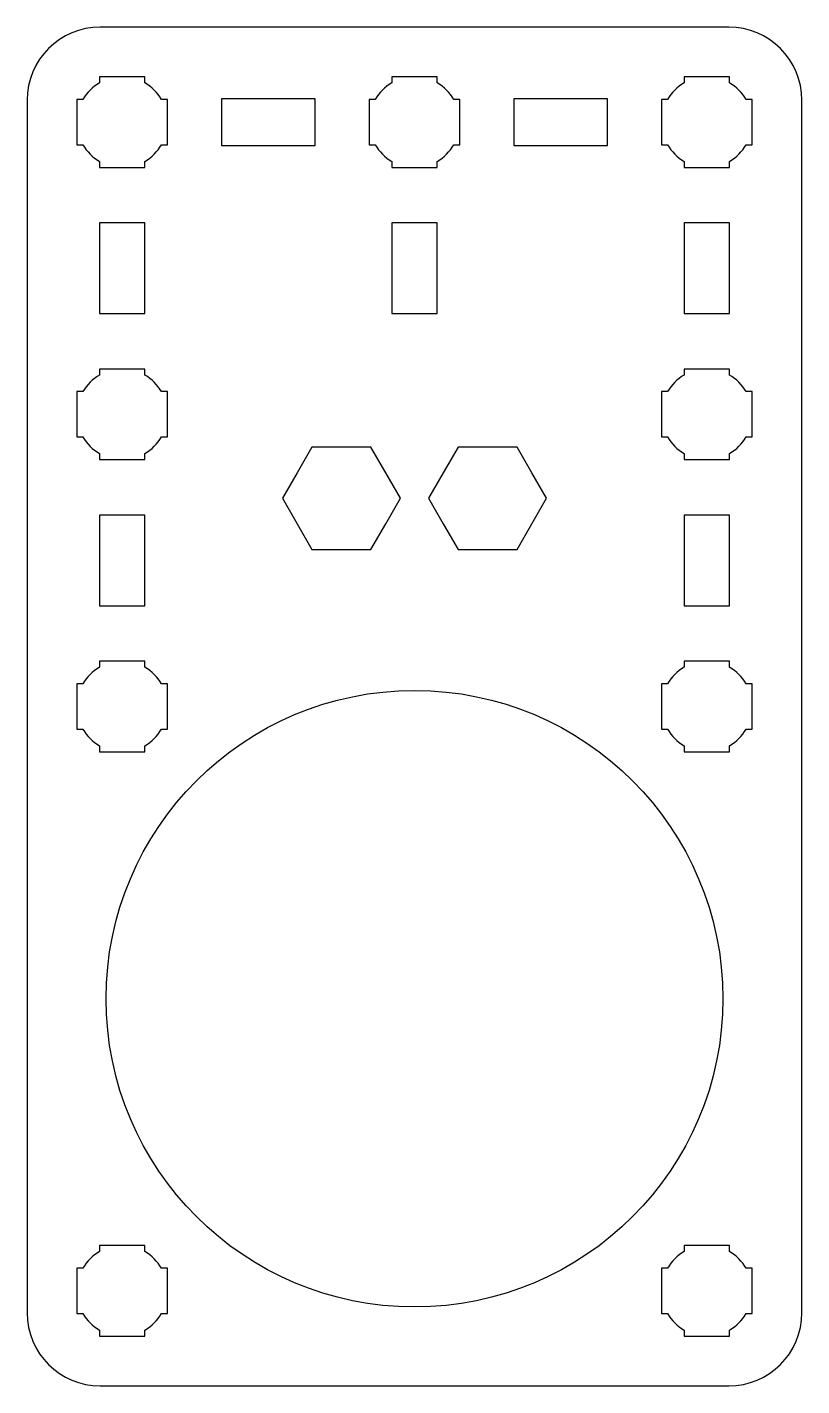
# Model space of a CAD drawing. Extents: x -132 to 82, y -195 to -102.
# Drawn here: x 28.5 to 81.5, y -195 to -102 of the extents above; entities that cross this region are included whole.
import ezdxf

# ---------------------------------------------------------------- set-up
doc = ezdxf.new("R2010")
doc.units = 0
doc.header["$MEASUREMENT"] = 0
doc.layers.add('LAYER_1', color=7, linetype='CONTINUOUS')

msp = doc.modelspace()

# ---------------------------------------------------------------- linework, layer by layer
at = {"layer": 'LAYER_1'}
msp.add_ellipse((55, -168.5), major_axis=(0, 21.1), ratio=1, dxfattribs=at)
for points, knots in [([(76.5008, -102), (79.2714, -102.0008), (81.5002, -104.2315), (81.5002, -107.001), (81.5002, -107.001), (81.5002, -134.6669), (81.5002, -162.3331), (81.5002, -189.999), (81.5002, -189.999), (81.5002, -192.769), (79.2693, -195), (76.4993, -195), (76.4993, -195), (76.4993, -195), (33.5007, -195), (33.5007, -195), (33.5007, -195), (30.7294, -195), (28.4998, -192.769), (28.4998, -189.999), (28.4998, -189.999), (28.4998, -162.3331), (28.4998, -134.6669), (28.4998, -107.001), (28.4998, -107.001), (28.4998, -104.231), (30.7307, -102), (33.5007, -102), (33.5007, -102), (33.5007, -102), (76.5008, -102), (76.5008, -102)], [0, 0, 0, 0, 0.125, 0.125, 0.125, 0.125, 0.25, 0.25, 0.25, 0.25, 0.375, 0.375, 0.375, 0.375, 0.5, 0.5, 0.5, 0.5, 0.625, 0.625, 0.625, 0.625, 0.75, 0.75, 0.75, 0.75, 0.875, 0.875, 0.875, 0.875, 1, 1, 1, 1]), ([(36.5507, -111.5994), (36.5507, -111.5994), (35.016, -111.5994), (35.016, -111.5994), (35.016, -111.5994), (35.016, -111.5994), (35, -111.5997), (35, -111.5997), (35, -111.5997), (35, -111.5997), (34.984, -111.5994), (34.984, -111.5994), (34.984, -111.5994), (34.984, -111.5994), (33.4507, -111.5994), (33.4507, -111.5994), (33.4507, -111.5994), (33.4507, -111.5994), (33.4507, -111.1852), (33.4507, -111.1852), (33.4507, -111.1852), (32.9799, -110.9129), (32.5874, -110.5202), (32.315, -110.0496), (32.315, -110.0496), (32.315, -110.0496), (31.9008, -110.0496), (31.9008, -110.0496), (31.9008, -110.0496), (31.9008, -110.0496), (31.9008, -108.5611), (31.9008, -108.5611), (31.9008, -108.5611), (31.9008, -108.5611), (31.9001, -108.4997), (31.9001, -108.4997), (31.9001, -108.4997), (31.9001, -108.4997), (31.9008, -108.4383), (31.9008, -108.4383), (31.9008, -108.4383), (31.9008, -108.4383), (31.9008, -106.9496), (31.9008, -106.9496), (31.9008, -106.9496), (31.9008, -106.9496), (32.3148, -106.9496), (32.3148, -106.9496), (32.3148, -106.9496), (32.5872, -106.4787), (32.9798, -106.0862), (33.4507, -105.814), (33.4507, -105.814), (33.4507, -105.814), (33.4507, -105.3997), (33.4507, -105.3997), (33.4507, -105.3997), (33.4507, -105.3997), (36.5507, -105.3997), (36.5507, -105.3997), (36.5507, -105.3997), (36.5507, -105.3997), (36.5507, -105.8149), (36.5507, -105.8149), (36.5507, -105.8149), (37.0208, -106.0871), (37.4129, -106.4794), (37.6851, -106.9496), (37.6851, -106.9496), (37.6851, -106.9496), (38.1005, -106.9496), (38.1005, -106.9496), (38.1005, -106.9496), (38.1005, -106.9496), (38.1005, -110.0496), (38.1005, -110.0496), (38.1005, -110.0496), (38.1005, -110.0496), (37.6848, -110.0496), (37.6848, -110.0496), (37.6848, -110.0496), (37.4127, -110.5197), (37.0207, -110.912), (36.5507, -111.1842), (36.5507, -111.1842), (36.5507, -111.1842), (36.5507, -111.5994), (36.5507, -111.5994)], [0, 0, 0, 0, 0.0454545, 0.0454545, 0.0454545, 0.0454545, 0.0909091, 0.0909091, 0.0909091, 0.0909091, 0.1363636, 0.1363636, 0.1363636, 0.1363636, 0.1818182, 0.1818182, 0.1818182, 0.1818182, 0.2272727, 0.2272727, 0.2272727, 0.2272727, 0.2727273, 0.2727273, 0.2727273, 0.2727273, 0.3181818, 0.3181818, 0.3181818, 0.3181818, 0.3636364, 0.3636364, 0.3636364, 0.3636364, 0.4090909, 0.4090909, 0.4090909, 0.4090909, 0.4545455, 0.4545455, 0.4545455, 0.4545455, 0.5, 0.5, 0.5, 0.5, 0.5454545, 0.5454545, 0.5454545, 0.5454545, 0.5909091, 0.5909091, 0.5909091, 0.5909091, 0.6363636, 0.6363636, 0.6363636, 0.6363636, 0.6818182, 0.6818182, 0.6818182, 0.6818182, 0.7272727, 0.7272727, 0.7272727, 0.7272727, 0.7727273, 0.7727273, 0.7727273, 0.7727273, 0.8181818, 0.8181818, 0.8181818, 0.8181818, 0.8636364, 0.8636364, 0.8636364, 0.8636364, 0.9090909, 0.9090909, 0.9090909, 0.9090909, 0.9545455, 0.9545455, 0.9545455, 0.9545455, 1, 1, 1, 1]), ([(56.5507, -111.5994), (56.5507, -111.5994), (55.016, -111.5994), (55.016, -111.5994), (55.016, -111.5994), (55.016, -111.5994), (55, -111.5997), (55, -111.5997), (55, -111.5997), (55, -111.5997), (54.984, -111.5994), (54.984, -111.5994), (54.984, -111.5994), (54.984, -111.5994), (53.4507, -111.5994), (53.4507, -111.5994), (53.4507, -111.5994), (53.4507, -111.5994), (53.4507, -111.1852), (53.4507, -111.1852), (53.4507, -111.1852), (52.9799, -110.9129), (52.5874, -110.5202), (52.315, -110.0496), (52.315, -110.0496), (52.315, -110.0496), (51.9008, -110.0496), (51.9008, -110.0496), (51.9008, -110.0496), (51.9008, -110.0496), (51.9008, -108.5611), (51.9008, -108.5611), (51.9008, -108.5611), (51.9008, -108.5611), (51.9001, -108.4997), (51.9001, -108.4997), (51.9001, -108.4997), (51.9001, -108.4997), (51.9008, -108.4383), (51.9008, -108.4383), (51.9008, -108.4383), (51.9008, -108.4383), (51.9008, -106.9496), (51.9008, -106.9496), (51.9008, -106.9496), (51.9008, -106.9496), (52.3148, -106.9496), (52.3148, -106.9496), (52.3148, -106.9496), (52.5872, -106.4787), (52.9798, -106.0862), (53.4507, -105.814), (53.4507, -105.814), (53.4507, -105.814), (53.4507, -105.3997), (53.4507, -105.3997), (53.4507, -105.3997), (53.4507, -105.3997), (56.5507, -105.3997), (56.5507, -105.3997), (56.5507, -105.3997), (56.5507, -105.3997), (56.5507, -105.8149), (56.5507, -105.8149), (56.5507, -105.8149), (57.0208, -106.0871), (57.4129, -106.4794), (57.6851, -106.9496), (57.6851, -106.9496), (57.6851, -106.9496), (58.1005, -106.9496), (58.1005, -106.9496), (58.1005, -106.9496), (58.1005, -106.9496), (58.1005, -110.0496), (58.1005, -110.0496), (58.1005, -110.0496), (58.1005, -110.0496), (57.6848, -110.0496), (57.6848, -110.0496), (57.6848, -110.0496), (57.4127, -110.5197), (57.0207, -110.912), (56.5507, -111.1842), (56.5507, -111.1842), (56.5507, -111.1842), (56.5507, -111.5994), (56.5507, -111.5994)], [0, 0, 0, 0, 0.0454545, 0.0454545, 0.0454545, 0.0454545, 0.0909091, 0.0909091, 0.0909091, 0.0909091, 0.1363636, 0.1363636, 0.1363636, 0.1363636, 0.1818182, 0.1818182, 0.1818182, 0.1818182, 0.2272727, 0.2272727, 0.2272727, 0.2272727, 0.2727273, 0.2727273, 0.2727273, 0.2727273, 0.3181818, 0.3181818, 0.3181818, 0.3181818, 0.3636364, 0.3636364, 0.3636364, 0.3636364, 0.4090909, 0.4090909, 0.4090909, 0.4090909, 0.4545455, 0.4545455, 0.4545455, 0.4545455, 0.5, 0.5, 0.5, 0.5, 0.5454545, 0.5454545, 0.5454545, 0.5454545, 0.5909091, 0.5909091, 0.5909091, 0.5909091, 0.6363636, 0.6363636, 0.6363636, 0.6363636, 0.6818182, 0.6818182, 0.6818182, 0.6818182, 0.7272727, 0.7272727, 0.7272727, 0.7272727, 0.7727273, 0.7727273, 0.7727273, 0.7727273, 0.8181818, 0.8181818, 0.8181818, 0.8181818, 0.8636364, 0.8636364, 0.8636364, 0.8636364, 0.9090909, 0.9090909, 0.9090909, 0.9090909, 0.9545455, 0.9545455, 0.9545455, 0.9545455, 1, 1, 1, 1]), ([(76.5507, -111.5994), (76.5507, -111.5994), (75.016, -111.5994), (75.016, -111.5994), (75.016, -111.5994), (75.016, -111.5994), (75, -111.5997), (75, -111.5997), (75, -111.5997), (75, -111.5997), (74.984, -111.5994), (74.984, -111.5994), (74.984, -111.5994), (74.984, -111.5994), (73.4507, -111.5994), (73.4507, -111.5994), (73.4507, -111.5994), (73.4507, -111.5994), (73.4507, -111.1852), (73.4507, -111.1852), (73.4507, -111.1852), (72.9799, -110.9129), (72.5874, -110.5202), (72.315, -110.0496), (72.315, -110.0496), (72.315, -110.0496), (71.9008, -110.0496), (71.9008, -110.0496), (71.9008, -110.0496), (71.9008, -110.0496), (71.9008, -108.5611), (71.9008, -108.5611), (71.9008, -108.5611), (71.9008, -108.5611), (71.9001, -108.4997), (71.9001, -108.4997), (71.9001, -108.4997), (71.9001, -108.4997), (71.9008, -108.4383), (71.9008, -108.4383), (71.9008, -108.4383), (71.9008, -108.4383), (71.9008, -106.9496), (71.9008, -106.9496), (71.9008, -106.9496), (71.9008, -106.9496), (72.3148, -106.9496), (72.3148, -106.9496), (72.3148, -106.9496), (72.5872, -106.4787), (72.9798, -106.0862), (73.4507, -105.814), (73.4507, -105.814), (73.4507, -105.814), (73.4507, -105.3997), (73.4507, -105.3997), (73.4507, -105.3997), (73.4507, -105.3997), (76.5507, -105.3997), (76.5507, -105.3997), (76.5507, -105.3997), (76.5507, -105.3997), (76.5507, -105.8149), (76.5507, -105.8149), (76.5507, -105.8149), (77.0208, -106.0871), (77.4129, -106.4794), (77.6851, -106.9496), (77.6851, -106.9496), (77.6851, -106.9496), (78.1005, -106.9496), (78.1005, -106.9496), (78.1005, -106.9496), (78.1005, -106.9496), (78.1005, -110.0496), (78.1005, -110.0496), (78.1005, -110.0496), (78.1005, -110.0496), (77.6848, -110.0496), (77.6848, -110.0496), (77.6848, -110.0496), (77.4127, -110.5197), (77.0207, -110.912), (76.5507, -111.1842), (76.5507, -111.1842), (76.5507, -111.1842), (76.5507, -111.5994), (76.5507, -111.5994)], [0, 0, 0, 0, 0.0454545, 0.0454545, 0.0454545, 0.0454545, 0.0909091, 0.0909091, 0.0909091, 0.0909091, 0.1363636, 0.1363636, 0.1363636, 0.1363636, 0.1818182, 0.1818182, 0.1818182, 0.1818182, 0.2272727, 0.2272727, 0.2272727, 0.2272727, 0.2727273, 0.2727273, 0.2727273, 0.2727273, 0.3181818, 0.3181818, 0.3181818, 0.3181818, 0.3636364, 0.3636364, 0.3636364, 0.3636364, 0.4090909, 0.4090909, 0.4090909, 0.4090909, 0.4545455, 0.4545455, 0.4545455, 0.4545455, 0.5, 0.5, 0.5, 0.5, 0.5454545, 0.5454545, 0.5454545, 0.5454545, 0.5909091, 0.5909091, 0.5909091, 0.5909091, 0.6363636, 0.6363636, 0.6363636, 0.6363636, 0.6818182, 0.6818182, 0.6818182, 0.6818182, 0.7272727, 0.7272727, 0.7272727, 0.7272727, 0.7727273, 0.7727273, 0.7727273, 0.7727273, 0.8181818, 0.8181818, 0.8181818, 0.8181818, 0.8636364, 0.8636364, 0.8636364, 0.8636364, 0.9090909, 0.9090909, 0.9090909, 0.9090909, 0.9545455, 0.9545455, 0.9545455, 0.9545455, 1, 1, 1, 1]), ([(48.2005, -106.9005), (48.2005, -106.9005), (48.2005, -110.1006), (48.2005, -110.1006), (48.2005, -110.1006), (48.2005, -110.1006), (41.8009, -110.1006), (41.8009, -110.1006), (41.8009, -110.1006), (41.8009, -110.1006), (41.8009, -106.9005), (41.8009, -106.9005), (41.8009, -106.9005), (41.8009, -106.9005), (48.2005, -106.9005), (48.2005, -106.9005)], [0, 0, 0, 0, 0.25, 0.25, 0.25, 0.25, 0.5, 0.5, 0.5, 0.5, 0.75, 0.75, 0.75, 0.75, 1, 1, 1, 1]), ([(68.2005, -106.9005), (68.2005, -106.9005), (68.2005, -110.1006), (68.2005, -110.1006), (68.2005, -110.1006), (68.2005, -110.1006), (61.8009, -110.1006), (61.8009, -110.1006), (61.8009, -110.1006), (61.8009, -110.1006), (61.8009, -106.9005), (61.8009, -106.9005), (61.8009, -106.9005), (61.8009, -106.9005), (68.2005, -106.9005), (68.2005, -106.9005)], [0, 0, 0, 0, 0.25, 0.25, 0.25, 0.25, 0.5, 0.5, 0.5, 0.5, 0.75, 0.75, 0.75, 0.75, 1, 1, 1, 1]), ([(36.5507, -121.5996), (36.5507, -121.5996), (33.4507, -121.5996), (33.4507, -121.5996), (33.4507, -121.5996), (33.4507, -121.5996), (33.4507, -115.3996), (33.4507, -115.3996), (33.4507, -115.3996), (33.4507, -115.3996), (36.5507, -115.3996), (36.5507, -115.3996), (36.5507, -115.3996), (36.5507, -115.3996), (36.5507, -121.5996), (36.5507, -121.5996)], [0, 0, 0, 0, 0.25, 0.25, 0.25, 0.25, 0.5, 0.5, 0.5, 0.5, 0.75, 0.75, 0.75, 0.75, 1, 1, 1, 1]), ([(56.5507, -121.5996), (56.5507, -121.5996), (53.4507, -121.5996), (53.4507, -121.5996), (53.4507, -121.5996), (53.4507, -121.5996), (53.4507, -115.3996), (53.4507, -115.3996), (53.4507, -115.3996), (53.4507, -115.3996), (56.5507, -115.3996), (56.5507, -115.3996), (56.5507, -115.3996), (56.5507, -115.3996), (56.5507, -121.5996), (56.5507, -121.5996)], [0, 0, 0, 0, 0.25, 0.25, 0.25, 0.25, 0.5, 0.5, 0.5, 0.5, 0.75, 0.75, 0.75, 0.75, 1, 1, 1, 1]), ([(76.5507, -121.5996), (76.5507, -121.5996), (73.4507, -121.5996), (73.4507, -121.5996), (73.4507, -121.5996), (73.4507, -121.5996), (73.4507, -115.3996), (73.4507, -115.3996), (73.4507, -115.3996), (73.4507, -115.3996), (76.5507, -115.3996), (76.5507, -115.3996), (76.5507, -115.3996), (76.5507, -115.3996), (76.5507, -121.5996), (76.5507, -121.5996)], [0, 0, 0, 0, 0.25, 0.25, 0.25, 0.25, 0.5, 0.5, 0.5, 0.5, 0.75, 0.75, 0.75, 0.75, 1, 1, 1, 1]), ([(36.5507, -131.5994), (36.5507, -131.5994), (35.016, -131.5994), (35.016, -131.5994), (35.016, -131.5994), (35.016, -131.5994), (35, -131.5997), (35, -131.5997), (35, -131.5997), (35, -131.5997), (34.984, -131.5994), (34.984, -131.5994), (34.984, -131.5994), (34.984, -131.5994), (33.4507, -131.5994), (33.4507, -131.5994), (33.4507, -131.5994), (33.4507, -131.5994), (33.4507, -131.1852), (33.4507, -131.1852), (33.4507, -131.1852), (32.9799, -130.9129), (32.5874, -130.5202), (32.315, -130.0496), (32.315, -130.0496), (32.315, -130.0496), (31.9008, -130.0496), (31.9008, -130.0496), (31.9008, -130.0496), (31.9008, -130.0496), (31.9008, -128.5611), (31.9008, -128.5611), (31.9008, -128.5611), (31.9008, -128.5611), (31.9001, -128.4997), (31.9001, -128.4997), (31.9001, -128.4997), (31.9001, -128.4997), (31.9008, -128.4383), (31.9008, -128.4383), (31.9008, -128.4383), (31.9008, -128.4383), (31.9008, -126.9496), (31.9008, -126.9496), (31.9008, -126.9496), (31.9008, -126.9496), (32.3148, -126.9496), (32.3148, -126.9496), (32.3148, -126.9496), (32.5872, -126.4787), (32.9798, -126.0862), (33.4507, -125.814), (33.4507, -125.814), (33.4507, -125.814), (33.4507, -125.3997), (33.4507, -125.3997), (33.4507, -125.3997), (33.4507, -125.3997), (36.5507, -125.3997), (36.5507, -125.3997), (36.5507, -125.3997), (36.5507, -125.3997), (36.5507, -125.8149), (36.5507, -125.8149), (36.5507, -125.8149), (37.0208, -126.0871), (37.4129, -126.4794), (37.6851, -126.9496), (37.6851, -126.9496), (37.6851, -126.9496), (38.1005, -126.9496), (38.1005, -126.9496), (38.1005, -126.9496), (38.1005, -126.9496), (38.1005, -130.0496), (38.1005, -130.0496), (38.1005, -130.0496), (38.1005, -130.0496), (37.6848, -130.0496), (37.6848, -130.0496), (37.6848, -130.0496), (37.4127, -130.5197), (37.0207, -130.912), (36.5507, -131.1842), (36.5507, -131.1842), (36.5507, -131.1842), (36.5507, -131.5994), (36.5507, -131.5994)], [0, 0, 0, 0, 0.0454545, 0.0454545, 0.0454545, 0.0454545, 0.0909091, 0.0909091, 0.0909091, 0.0909091, 0.1363636, 0.1363636, 0.1363636, 0.1363636, 0.1818182, 0.1818182, 0.1818182, 0.1818182, 0.2272727, 0.2272727, 0.2272727, 0.2272727, 0.2727273, 0.2727273, 0.2727273, 0.2727273, 0.3181818, 0.3181818, 0.3181818, 0.3181818, 0.3636364, 0.3636364, 0.3636364, 0.3636364, 0.4090909, 0.4090909, 0.4090909, 0.4090909, 0.4545455, 0.4545455, 0.4545455, 0.4545455, 0.5, 0.5, 0.5, 0.5, 0.5454545, 0.5454545, 0.5454545, 0.5454545, 0.5909091, 0.5909091, 0.5909091, 0.5909091, 0.6363636, 0.6363636, 0.6363636, 0.6363636, 0.6818182, 0.6818182, 0.6818182, 0.6818182, 0.7272727, 0.7272727, 0.7272727, 0.7272727, 0.7727273, 0.7727273, 0.7727273, 0.7727273, 0.8181818, 0.8181818, 0.8181818, 0.8181818, 0.8636364, 0.8636364, 0.8636364, 0.8636364, 0.9090909, 0.9090909, 0.9090909, 0.9090909, 0.9545455, 0.9545455, 0.9545455, 0.9545455, 1, 1, 1, 1]), ([(76.5507, -131.5994), (76.5507, -131.5994), (75.016, -131.5994), (75.016, -131.5994), (75.016, -131.5994), (75.016, -131.5994), (75, -131.5997), (75, -131.5997), (75, -131.5997), (75, -131.5997), (74.984, -131.5994), (74.984, -131.5994), (74.984, -131.5994), (74.984, -131.5994), (73.4507, -131.5994), (73.4507, -131.5994), (73.4507, -131.5994), (73.4507, -131.5994), (73.4507, -131.1852), (73.4507, -131.1852), (73.4507, -131.1852), (72.9799, -130.9129), (72.5874, -130.5202), (72.315, -130.0496), (72.315, -130.0496), (72.315, -130.0496), (71.9008, -130.0496), (71.9008, -130.0496), (71.9008, -130.0496), (71.9008, -130.0496), (71.9008, -128.5611), (71.9008, -128.5611), (71.9008, -128.5611), (71.9008, -128.5611), (71.9001, -128.4997), (71.9001, -128.4997), (71.9001, -128.4997), (71.9001, -128.4997), (71.9008, -128.4383), (71.9008, -128.4383), (71.9008, -128.4383), (71.9008, -128.4383), (71.9008, -126.9496), (71.9008, -126.9496), (71.9008, -126.9496), (71.9008, -126.9496), (72.3148, -126.9496), (72.3148, -126.9496), (72.3148, -126.9496), (72.5872, -126.4787), (72.9798, -126.0862), (73.4507, -125.814), (73.4507, -125.814), (73.4507, -125.814), (73.4507, -125.3997), (73.4507, -125.3997), (73.4507, -125.3997), (73.4507, -125.3997), (76.5507, -125.3997), (76.5507, -125.3997), (76.5507, -125.3997), (76.5507, -125.3997), (76.5507, -125.8149), (76.5507, -125.8149), (76.5507, -125.8149), (77.0208, -126.0871), (77.4129, -126.4794), (77.6851, -126.9496), (77.6851, -126.9496), (77.6851, -126.9496), (78.1005, -126.9496), (78.1005, -126.9496), (78.1005, -126.9496), (78.1005, -126.9496), (78.1005, -130.0496), (78.1005, -130.0496), (78.1005, -130.0496), (78.1005, -130.0496), (77.6848, -130.0496), (77.6848, -130.0496), (77.6848, -130.0496), (77.4127, -130.5197), (77.0207, -130.912), (76.5507, -131.1842), (76.5507, -131.1842), (76.5507, -131.1842), (76.5507, -131.5994), (76.5507, -131.5994)], [0, 0, 0, 0, 0.0454545, 0.0454545, 0.0454545, 0.0454545, 0.0909091, 0.0909091, 0.0909091, 0.0909091, 0.1363636, 0.1363636, 0.1363636, 0.1363636, 0.1818182, 0.1818182, 0.1818182, 0.1818182, 0.2272727, 0.2272727, 0.2272727, 0.2272727, 0.2727273, 0.2727273, 0.2727273, 0.2727273, 0.3181818, 0.3181818, 0.3181818, 0.3181818, 0.3636364, 0.3636364, 0.3636364, 0.3636364, 0.4090909, 0.4090909, 0.4090909, 0.4090909, 0.4545455, 0.4545455, 0.4545455, 0.4545455, 0.5, 0.5, 0.5, 0.5, 0.5454545, 0.5454545, 0.5454545, 0.5454545, 0.5909091, 0.5909091, 0.5909091, 0.5909091, 0.6363636, 0.6363636, 0.6363636, 0.6363636, 0.6818182, 0.6818182, 0.6818182, 0.6818182, 0.7272727, 0.7272727, 0.7272727, 0.7272727, 0.7727273, 0.7727273, 0.7727273, 0.7727273, 0.8181818, 0.8181818, 0.8181818, 0.8181818, 0.8636364, 0.8636364, 0.8636364, 0.8636364, 0.9090909, 0.9090909, 0.9090909, 0.9090909, 0.9545455, 0.9545455, 0.9545455, 0.9545455, 1, 1, 1, 1]), ([(45.9589, -134.2496), (45.9589, -134.2496), (46.9693, -132.4996), (46.9693, -132.4996), (46.9693, -132.4996), (46.9693, -132.4996), (47.9796, -130.7496), (47.9796, -130.7496), (47.9796, -130.7496), (47.9796, -130.7496), (50.0004, -130.7496), (50.0004, -130.7496), (50.0004, -130.7496), (50.0004, -130.7496), (52.0212, -130.7496), (52.0212, -130.7496), (52.0212, -130.7496), (52.0212, -130.7496), (53.0315, -132.4996), (53.0315, -132.4996), (53.0315, -132.4996), (53.0315, -132.4996), (54.0419, -134.2496), (54.0419, -134.2496), (54.0419, -134.2496), (54.0419, -134.2496), (53.0315, -135.9996), (53.0315, -135.9996), (53.0315, -135.9996), (53.0315, -135.9996), (52.0212, -137.7496), (52.0212, -137.7496), (52.0212, -137.7496), (52.0212, -137.7496), (50.0004, -137.7496), (50.0004, -137.7496), (50.0004, -137.7496), (50.0004, -137.7496), (47.9796, -137.7496), (47.9796, -137.7496), (47.9796, -137.7496), (47.9796, -137.7496), (46.9693, -135.9996), (46.9693, -135.9996), (46.9693, -135.9996), (46.9693, -135.9996), (45.9589, -134.2496), (45.9589, -134.2496)], [0, 0, 0, 0, 0.0833333, 0.0833333, 0.0833333, 0.0833333, 0.1666667, 0.1666667, 0.1666667, 0.1666667, 0.25, 0.25, 0.25, 0.25, 0.3333333, 0.3333333, 0.3333333, 0.3333333, 0.4166667, 0.4166667, 0.4166667, 0.4166667, 0.5, 0.5, 0.5, 0.5, 0.5833333, 0.5833333, 0.5833333, 0.5833333, 0.6666667, 0.6666667, 0.6666667, 0.6666667, 0.75, 0.75, 0.75, 0.75, 0.8333333, 0.8333333, 0.8333333, 0.8333333, 0.9166667, 0.9166667, 0.9166667, 0.9166667, 1, 1, 1, 1]), ([(55.9589, -134.2496), (55.9589, -134.2496), (56.9693, -132.4996), (56.9693, -132.4996), (56.9693, -132.4996), (56.9693, -132.4996), (57.9796, -130.7496), (57.9796, -130.7496), (57.9796, -130.7496), (57.9796, -130.7496), (60.0004, -130.7496), (60.0004, -130.7496), (60.0004, -130.7496), (60.0004, -130.7496), (62.0212, -130.7496), (62.0212, -130.7496), (62.0212, -130.7496), (62.0212, -130.7496), (63.0315, -132.4996), (63.0315, -132.4996), (63.0315, -132.4996), (63.0315, -132.4996), (64.0419, -134.2496), (64.0419, -134.2496), (64.0419, -134.2496), (64.0419, -134.2496), (63.0315, -135.9996), (63.0315, -135.9996), (63.0315, -135.9996), (63.0315, -135.9996), (62.0212, -137.7496), (62.0212, -137.7496), (62.0212, -137.7496), (62.0212, -137.7496), (60.0004, -137.7496), (60.0004, -137.7496), (60.0004, -137.7496), (60.0004, -137.7496), (57.9796, -137.7496), (57.9796, -137.7496), (57.9796, -137.7496), (57.9796, -137.7496), (56.9693, -135.9996), (56.9693, -135.9996), (56.9693, -135.9996), (56.9693, -135.9996), (55.9589, -134.2496), (55.9589, -134.2496)], [0, 0, 0, 0, 0.0833333, 0.0833333, 0.0833333, 0.0833333, 0.1666667, 0.1666667, 0.1666667, 0.1666667, 0.25, 0.25, 0.25, 0.25, 0.3333333, 0.3333333, 0.3333333, 0.3333333, 0.4166667, 0.4166667, 0.4166667, 0.4166667, 0.5, 0.5, 0.5, 0.5, 0.5833333, 0.5833333, 0.5833333, 0.5833333, 0.6666667, 0.6666667, 0.6666667, 0.6666667, 0.75, 0.75, 0.75, 0.75, 0.8333333, 0.8333333, 0.8333333, 0.8333333, 0.9166667, 0.9166667, 0.9166667, 0.9166667, 1, 1, 1, 1]), ([(36.5507, -141.5996), (36.5507, -141.5996), (33.4507, -141.5996), (33.4507, -141.5996), (33.4507, -141.5996), (33.4507, -141.5996), (33.4507, -135.3996), (33.4507, -135.3996), (33.4507, -135.3996), (33.4507, -135.3996), (36.5507, -135.3996), (36.5507, -135.3996), (36.5507, -135.3996), (36.5507, -135.3996), (36.5507, -141.5996), (36.5507, -141.5996)], [0, 0, 0, 0, 0.25, 0.25, 0.25, 0.25, 0.5, 0.5, 0.5, 0.5, 0.75, 0.75, 0.75, 0.75, 1, 1, 1, 1]), ([(76.5507, -141.5996), (76.5507, -141.5996), (73.4507, -141.5996), (73.4507, -141.5996), (73.4507, -141.5996), (73.4507, -141.5996), (73.4507, -135.3996), (73.4507, -135.3996), (73.4507, -135.3996), (73.4507, -135.3996), (76.5507, -135.3996), (76.5507, -135.3996), (76.5507, -135.3996), (76.5507, -135.3996), (76.5507, -141.5996), (76.5507, -141.5996)], [0, 0, 0, 0, 0.25, 0.25, 0.25, 0.25, 0.5, 0.5, 0.5, 0.5, 0.75, 0.75, 0.75, 0.75, 1, 1, 1, 1]), ([(36.5507, -151.5994), (36.5507, -151.5994), (35.016, -151.5994), (35.016, -151.5994), (35.016, -151.5994), (35.016, -151.5994), (35, -151.5997), (35, -151.5997), (35, -151.5997), (35, -151.5997), (34.984, -151.5994), (34.984, -151.5994), (34.984, -151.5994), (34.984, -151.5994), (33.4507, -151.5994), (33.4507, -151.5994), (33.4507, -151.5994), (33.4507, -151.5994), (33.4507, -151.1852), (33.4507, -151.1852), (33.4507, -151.1852), (32.9799, -150.9129), (32.5874, -150.5202), (32.315, -150.0496), (32.315, -150.0496), (32.315, -150.0496), (31.9008, -150.0496), (31.9008, -150.0496), (31.9008, -150.0496), (31.9008, -150.0496), (31.9008, -148.5611), (31.9008, -148.5611), (31.9008, -148.5611), (31.9008, -148.5611), (31.9001, -148.4997), (31.9001, -148.4997), (31.9001, -148.4997), (31.9001, -148.4997), (31.9008, -148.4383), (31.9008, -148.4383), (31.9008, -148.4383), (31.9008, -148.4383), (31.9008, -146.9496), (31.9008, -146.9496), (31.9008, -146.9496), (31.9008, -146.9496), (32.3148, -146.9496), (32.3148, -146.9496), (32.3148, -146.9496), (32.5872, -146.4787), (32.9798, -146.0862), (33.4507, -145.814), (33.4507, -145.814), (33.4507, -145.814), (33.4507, -145.3997), (33.4507, -145.3997), (33.4507, -145.3997), (33.4507, -145.3997), (36.5507, -145.3997), (36.5507, -145.3997), (36.5507, -145.3997), (36.5507, -145.3997), (36.5507, -145.8149), (36.5507, -145.8149), (36.5507, -145.8149), (37.0208, -146.0871), (37.4129, -146.4794), (37.6851, -146.9496), (37.6851, -146.9496), (37.6851, -146.9496), (38.1005, -146.9496), (38.1005, -146.9496), (38.1005, -146.9496), (38.1005, -146.9496), (38.1005, -150.0496), (38.1005, -150.0496), (38.1005, -150.0496), (38.1005, -150.0496), (37.6848, -150.0496), (37.6848, -150.0496), (37.6848, -150.0496), (37.4127, -150.5197), (37.0207, -150.912), (36.5507, -151.1842), (36.5507, -151.1842), (36.5507, -151.1842), (36.5507, -151.5994), (36.5507, -151.5994)], [0, 0, 0, 0, 0.0454545, 0.0454545, 0.0454545, 0.0454545, 0.0909091, 0.0909091, 0.0909091, 0.0909091, 0.1363636, 0.1363636, 0.1363636, 0.1363636, 0.1818182, 0.1818182, 0.1818182, 0.1818182, 0.2272727, 0.2272727, 0.2272727, 0.2272727, 0.2727273, 0.2727273, 0.2727273, 0.2727273, 0.3181818, 0.3181818, 0.3181818, 0.3181818, 0.3636364, 0.3636364, 0.3636364, 0.3636364, 0.4090909, 0.4090909, 0.4090909, 0.4090909, 0.4545455, 0.4545455, 0.4545455, 0.4545455, 0.5, 0.5, 0.5, 0.5, 0.5454545, 0.5454545, 0.5454545, 0.5454545, 0.5909091, 0.5909091, 0.5909091, 0.5909091, 0.6363636, 0.6363636, 0.6363636, 0.6363636, 0.6818182, 0.6818182, 0.6818182, 0.6818182, 0.7272727, 0.7272727, 0.7272727, 0.7272727, 0.7727273, 0.7727273, 0.7727273, 0.7727273, 0.8181818, 0.8181818, 0.8181818, 0.8181818, 0.8636364, 0.8636364, 0.8636364, 0.8636364, 0.9090909, 0.9090909, 0.9090909, 0.9090909, 0.9545455, 0.9545455, 0.9545455, 0.9545455, 1, 1, 1, 1]), ([(76.5507, -151.5994), (76.5507, -151.5994), (75.016, -151.5994), (75.016, -151.5994), (75.016, -151.5994), (75.016, -151.5994), (75, -151.5997), (75, -151.5997), (75, -151.5997), (75, -151.5997), (74.984, -151.5994), (74.984, -151.5994), (74.984, -151.5994), (74.984, -151.5994), (73.4507, -151.5994), (73.4507, -151.5994), (73.4507, -151.5994), (73.4507, -151.5994), (73.4507, -151.1852), (73.4507, -151.1852), (73.4507, -151.1852), (72.9799, -150.9129), (72.5874, -150.5202), (72.315, -150.0496), (72.315, -150.0496), (72.315, -150.0496), (71.9008, -150.0496), (71.9008, -150.0496), (71.9008, -150.0496), (71.9008, -150.0496), (71.9008, -148.5611), (71.9008, -148.5611), (71.9008, -148.5611), (71.9008, -148.5611), (71.9001, -148.4997), (71.9001, -148.4997), (71.9001, -148.4997), (71.9001, -148.4997), (71.9008, -148.4383), (71.9008, -148.4383), (71.9008, -148.4383), (71.9008, -148.4383), (71.9008, -146.9496), (71.9008, -146.9496), (71.9008, -146.9496), (71.9008, -146.9496), (72.3148, -146.9496), (72.3148, -146.9496), (72.3148, -146.9496), (72.5872, -146.4787), (72.9798, -146.0862), (73.4507, -145.814), (73.4507, -145.814), (73.4507, -145.814), (73.4507, -145.3997), (73.4507, -145.3997), (73.4507, -145.3997), (73.4507, -145.3997), (76.5507, -145.3997), (76.5507, -145.3997), (76.5507, -145.3997), (76.5507, -145.3997), (76.5507, -145.8149), (76.5507, -145.8149), (76.5507, -145.8149), (77.0208, -146.0871), (77.4129, -146.4794), (77.6851, -146.9496), (77.6851, -146.9496), (77.6851, -146.9496), (78.1005, -146.9496), (78.1005, -146.9496), (78.1005, -146.9496), (78.1005, -146.9496), (78.1005, -150.0496), (78.1005, -150.0496), (78.1005, -150.0496), (78.1005, -150.0496), (77.6848, -150.0496), (77.6848, -150.0496), (77.6848, -150.0496), (77.4127, -150.5197), (77.0207, -150.912), (76.5507, -151.1842), (76.5507, -151.1842), (76.5507, -151.1842), (76.5507, -151.5994), (76.5507, -151.5994)], [0, 0, 0, 0, 0.0454545, 0.0454545, 0.0454545, 0.0454545, 0.0909091, 0.0909091, 0.0909091, 0.0909091, 0.1363636, 0.1363636, 0.1363636, 0.1363636, 0.1818182, 0.1818182, 0.1818182, 0.1818182, 0.2272727, 0.2272727, 0.2272727, 0.2272727, 0.2727273, 0.2727273, 0.2727273, 0.2727273, 0.3181818, 0.3181818, 0.3181818, 0.3181818, 0.3636364, 0.3636364, 0.3636364, 0.3636364, 0.4090909, 0.4090909, 0.4090909, 0.4090909, 0.4545455, 0.4545455, 0.4545455, 0.4545455, 0.5, 0.5, 0.5, 0.5, 0.5454545, 0.5454545, 0.5454545, 0.5454545, 0.5909091, 0.5909091, 0.5909091, 0.5909091, 0.6363636, 0.6363636, 0.6363636, 0.6363636, 0.6818182, 0.6818182, 0.6818182, 0.6818182, 0.7272727, 0.7272727, 0.7272727, 0.7272727, 0.7727273, 0.7727273, 0.7727273, 0.7727273, 0.8181818, 0.8181818, 0.8181818, 0.8181818, 0.8636364, 0.8636364, 0.8636364, 0.8636364, 0.9090909, 0.9090909, 0.9090909, 0.9090909, 0.9545455, 0.9545455, 0.9545455, 0.9545455, 1, 1, 1, 1]), ([(36.5507, -191.5994), (36.5507, -191.5994), (35.016, -191.5994), (35.016, -191.5994), (35.016, -191.5994), (35.016, -191.5994), (35, -191.5997), (35, -191.5997), (35, -191.5997), (35, -191.5997), (34.984, -191.5994), (34.984, -191.5994), (34.984, -191.5994), (34.984, -191.5994), (33.4507, -191.5994), (33.4507, -191.5994), (33.4507, -191.5994), (33.4507, -191.5994), (33.4507, -191.1852), (33.4507, -191.1852), (33.4507, -191.1852), (32.9799, -190.9129), (32.5874, -190.5202), (32.315, -190.0496), (32.315, -190.0496), (32.315, -190.0496), (31.9008, -190.0496), (31.9008, -190.0496), (31.9008, -190.0496), (31.9008, -190.0496), (31.9008, -188.5611), (31.9008, -188.5611), (31.9008, -188.5611), (31.9008, -188.5611), (31.9001, -188.4997), (31.9001, -188.4997), (31.9001, -188.4997), (31.9001, -188.4997), (31.9008, -188.4383), (31.9008, -188.4383), (31.9008, -188.4383), (31.9008, -188.4383), (31.9008, -186.9496), (31.9008, -186.9496), (31.9008, -186.9496), (31.9008, -186.9496), (32.3148, -186.9496), (32.3148, -186.9496), (32.3148, -186.9496), (32.5872, -186.4787), (32.9798, -186.0862), (33.4507, -185.814), (33.4507, -185.814), (33.4507, -185.814), (33.4507, -185.3997), (33.4507, -185.3997), (33.4507, -185.3997), (33.4507, -185.3997), (36.5507, -185.3997), (36.5507, -185.3997), (36.5507, -185.3997), (36.5507, -185.3997), (36.5507, -185.8149), (36.5507, -185.8149), (36.5507, -185.8149), (37.0208, -186.0871), (37.4129, -186.4794), (37.6851, -186.9496), (37.6851, -186.9496), (37.6851, -186.9496), (38.1005, -186.9496), (38.1005, -186.9496), (38.1005, -186.9496), (38.1005, -186.9496), (38.1005, -190.0496), (38.1005, -190.0496), (38.1005, -190.0496), (38.1005, -190.0496), (37.6848, -190.0496), (37.6848, -190.0496), (37.6848, -190.0496), (37.4127, -190.5197), (37.0207, -190.912), (36.5507, -191.1842), (36.5507, -191.1842), (36.5507, -191.1842), (36.5507, -191.5994), (36.5507, -191.5994)], [0, 0, 0, 0, 0.0454545, 0.0454545, 0.0454545, 0.0454545, 0.0909091, 0.0909091, 0.0909091, 0.0909091, 0.1363636, 0.1363636, 0.1363636, 0.1363636, 0.1818182, 0.1818182, 0.1818182, 0.1818182, 0.2272727, 0.2272727, 0.2272727, 0.2272727, 0.2727273, 0.2727273, 0.2727273, 0.2727273, 0.3181818, 0.3181818, 0.3181818, 0.3181818, 0.3636364, 0.3636364, 0.3636364, 0.3636364, 0.4090909, 0.4090909, 0.4090909, 0.4090909, 0.4545455, 0.4545455, 0.4545455, 0.4545455, 0.5, 0.5, 0.5, 0.5, 0.5454545, 0.5454545, 0.5454545, 0.5454545, 0.5909091, 0.5909091, 0.5909091, 0.5909091, 0.6363636, 0.6363636, 0.6363636, 0.6363636, 0.6818182, 0.6818182, 0.6818182, 0.6818182, 0.7272727, 0.7272727, 0.7272727, 0.7272727, 0.7727273, 0.7727273, 0.7727273, 0.7727273, 0.8181818, 0.8181818, 0.8181818, 0.8181818, 0.8636364, 0.8636364, 0.8636364, 0.8636364, 0.9090909, 0.9090909, 0.9090909, 0.9090909, 0.9545455, 0.9545455, 0.9545455, 0.9545455, 1, 1, 1, 1]), ([(76.5507, -191.5994), (76.5507, -191.5994), (75.016, -191.5994), (75.016, -191.5994), (75.016, -191.5994), (75.016, -191.5994), (75, -191.5997), (75, -191.5997), (75, -191.5997), (75, -191.5997), (74.984, -191.5994), (74.984, -191.5994), (74.984, -191.5994), (74.984, -191.5994), (73.4507, -191.5994), (73.4507, -191.5994), (73.4507, -191.5994), (73.4507, -191.5994), (73.4507, -191.1852), (73.4507, -191.1852), (73.4507, -191.1852), (72.9799, -190.9129), (72.5874, -190.5202), (72.315, -190.0496), (72.315, -190.0496), (72.315, -190.0496), (71.9008, -190.0496), (71.9008, -190.0496), (71.9008, -190.0496), (71.9008, -190.0496), (71.9008, -188.5611), (71.9008, -188.5611), (71.9008, -188.5611), (71.9008, -188.5611), (71.9001, -188.4997), (71.9001, -188.4997), (71.9001, -188.4997), (71.9001, -188.4997), (71.9008, -188.4383), (71.9008, -188.4383), (71.9008, -188.4383), (71.9008, -188.4383), (71.9008, -186.9496), (71.9008, -186.9496), (71.9008, -186.9496), (71.9008, -186.9496), (72.3148, -186.9496), (72.3148, -186.9496), (72.3148, -186.9496), (72.5872, -186.4787), (72.9798, -186.0862), (73.4507, -185.814), (73.4507, -185.814), (73.4507, -185.814), (73.4507, -185.3997), (73.4507, -185.3997), (73.4507, -185.3997), (73.4507, -185.3997), (76.5507, -185.3997), (76.5507, -185.3997), (76.5507, -185.3997), (76.5507, -185.3997), (76.5507, -185.8149), (76.5507, -185.8149), (76.5507, -185.8149), (77.0208, -186.0871), (77.4129, -186.4794), (77.6851, -186.9496), (77.6851, -186.9496), (77.6851, -186.9496), (78.1005, -186.9496), (78.1005, -186.9496), (78.1005, -186.9496), (78.1005, -186.9496), (78.1005, -190.0496), (78.1005, -190.0496), (78.1005, -190.0496), (78.1005, -190.0496), (77.6848, -190.0496), (77.6848, -190.0496), (77.6848, -190.0496), (77.4127, -190.5197), (77.0207, -190.912), (76.5507, -191.1842), (76.5507, -191.1842), (76.5507, -191.1842), (76.5507, -191.5994), (76.5507, -191.5994)], [0, 0, 0, 0, 0.0454545, 0.0454545, 0.0454545, 0.0454545, 0.0909091, 0.0909091, 0.0909091, 0.0909091, 0.1363636, 0.1363636, 0.1363636, 0.1363636, 0.1818182, 0.1818182, 0.1818182, 0.1818182, 0.2272727, 0.2272727, 0.2272727, 0.2272727, 0.2727273, 0.2727273, 0.2727273, 0.2727273, 0.3181818, 0.3181818, 0.3181818, 0.3181818, 0.3636364, 0.3636364, 0.3636364, 0.3636364, 0.4090909, 0.4090909, 0.4090909, 0.4090909, 0.4545455, 0.4545455, 0.4545455, 0.4545455, 0.5, 0.5, 0.5, 0.5, 0.5454545, 0.5454545, 0.5454545, 0.5454545, 0.5909091, 0.5909091, 0.5909091, 0.5909091, 0.6363636, 0.6363636, 0.6363636, 0.6363636, 0.6818182, 0.6818182, 0.6818182, 0.6818182, 0.7272727, 0.7272727, 0.7272727, 0.7272727, 0.7727273, 0.7727273, 0.7727273, 0.7727273, 0.8181818, 0.8181818, 0.8181818, 0.8181818, 0.8636364, 0.8636364, 0.8636364, 0.8636364, 0.9090909, 0.9090909, 0.9090909, 0.9090909, 0.9545455, 0.9545455, 0.9545455, 0.9545455, 1, 1, 1, 1])]:
    msp.add_open_spline(points, degree=3, knots=knots, dxfattribs=at)

doc.saveas('drawing.dxf')
